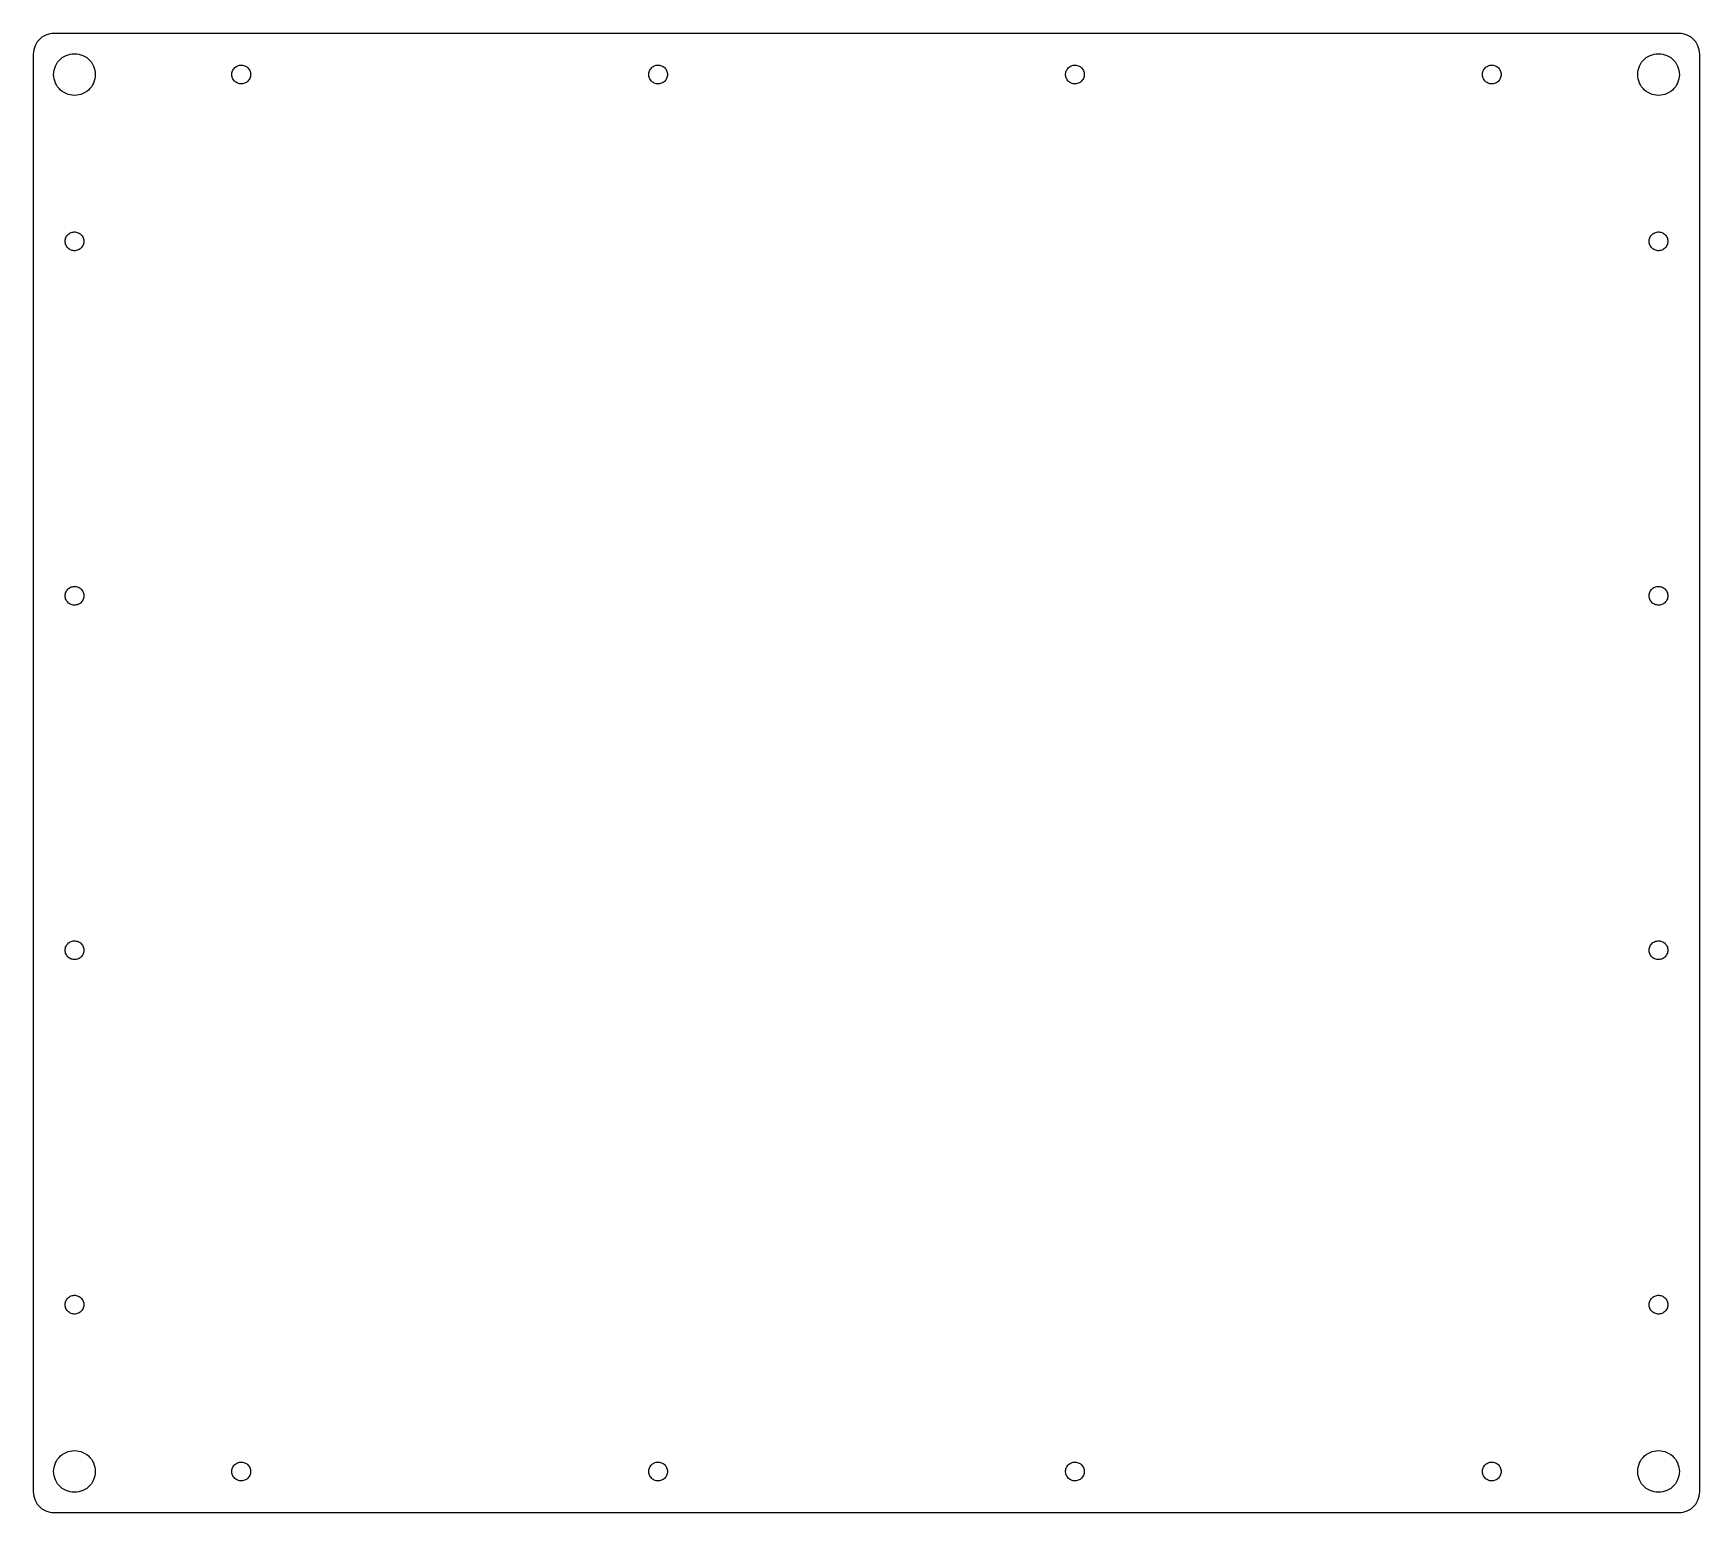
# Model space of a CAD drawing. Header units: metres. Extents: x -200 to 200, y -177 to 177.
import ezdxf

# ---------------------------------------------------------------- set-up
doc = ezdxf.new("R2010")
doc.units = ezdxf.units.M

msp = doc.modelspace()

# ---------------------------------------------------------------- linework, layer by layer
for p, q in [((-198.221, 176.091), (-198.591, 175.721)), ((-197.814, 176.42), (-198.221, 176.091)), ((-197.375, 176.705), (-197.814, 176.42)), ((-196.909, 176.943), (-197.375, 176.705)), ((-196.42, 177.13), (-196.909, 176.943)), ((-195.915, 177.266), (-196.42, 177.13)), ((-195.398, 177.348), (-195.915, 177.266)), ((-194.875, 177.375), (-195.398, 177.348)), ((194.875, 177.375), (-194.875, 177.375)), ((195.398, 177.348), (194.875, 177.375)), ((195.915, 177.266), (195.398, 177.348)), ((196.42, 177.13), (195.915, 177.266)), ((196.909, 176.943), (196.42, 177.13)), ((197.375, 176.705), (196.909, 176.943)), ((197.814, 176.42), (197.375, 176.705)), ((198.221, 176.091), (197.814, 176.42)), ((198.591, 175.721), (198.221, 176.091)), ((-199.848, 172.898), (-199.875, 172.375)), ((-199.875, 172.375), (-199.875, -172.375)), ((-199.766, 173.415), (-199.848, 172.898)), ((-199.63, 173.92), (-199.766, 173.415)), ((-199.443, 174.409), (-199.63, 173.92)), ((-199.205, 174.875), (-199.443, 174.409)), ((-198.92, 175.314), (-199.205, 174.875)), ((-198.591, 175.721), (-198.92, 175.314)), ((-192.5, 171.83), (-192.034, 172.068)), ((-192.034, 172.068), (-191.545, 172.255)), ((-191.545, 172.255), (-191.04, 172.391)), ((-191.04, 172.391), (-190.523, 172.473)), ((-190.523, 172.473), (-190, 172.5)), ((-190, 172.5), (-189.477, 172.473)), ((-189.477, 172.473), (-188.96, 172.391)), ((-188.96, 172.391), (-188.455, 172.255)), ((-188.455, 172.255), (-187.966, 172.068)), ((-187.966, 172.068), (-187.5, 171.83)), ((187.5, 171.83), (187.966, 172.068)), ((187.966, 172.068), (188.455, 172.255)), ((188.455, 172.255), (188.96, 172.391)), ((188.96, 172.391), (189.477, 172.473)), ((189.477, 172.473), (190, 172.5)), ((190, 172.5), (190.523, 172.473)), ((190.523, 172.473), (191.04, 172.391)), ((191.04, 172.391), (191.545, 172.255)), ((191.545, 172.255), (192.034, 172.068)), ((192.034, 172.068), (192.5, 171.83)), ((198.92, 175.314), (198.591, 175.721)), ((199.205, 174.875), (198.92, 175.314)), ((199.443, 174.409), (199.205, 174.875)), ((199.63, 173.92), (199.443, 174.409)), ((199.766, 173.415), (199.63, 173.92)), ((199.848, 172.898), (199.766, 173.415)), ((199.875, 172.375), (199.848, 172.898)), ((199.875, -172.375), (199.875, 172.375)), ((-195, 167.5), (-194.973, 168.023)), ((-194.973, 168.023), (-194.891, 168.54)), ((-194.891, 168.54), (-194.755, 169.045)), ((-194.755, 169.045), (-194.568, 169.534)), ((-194.568, 169.534), (-194.33, 170)), ((-194.33, 170), (-194.045, 170.439)), ((-194.045, 170.439), (-193.716, 170.846)), ((-193.716, 170.846), (-193.346, 171.216)), ((-193.346, 171.216), (-192.939, 171.545)), ((-192.939, 171.545), (-192.5, 171.83)), ((-187.5, 171.83), (-187.061, 171.545)), ((-187.061, 171.545), (-186.654, 171.216)), ((-186.654, 171.216), (-186.284, 170.846)), ((-186.284, 170.846), (-185.955, 170.439)), ((-185.955, 170.439), (-185.67, 170)), ((-185.67, 170), (-185.432, 169.534)), ((-185.432, 169.534), (-185.245, 169.045)), ((-185.245, 169.045), (-185.109, 168.54)), ((-185.109, 168.54), (-185.027, 168.023)), ((-185.027, 168.023), (-185, 167.5)), ((-152.219, 167.87), (-152.165, 168.112)), ((-152.165, 168.112), (-152.085, 168.347)), ((-152.085, 168.347), (-151.979, 168.571)), ((-151.979, 168.571), (-151.849, 168.782)), ((-151.849, 168.782), (-151.697, 168.978)), ((-151.697, 168.978), (-151.524, 169.155)), ((-151.524, 169.155), (-151.333, 169.313)), ((-151.333, 169.313), (-151.125, 169.449)), ((-151.125, 169.449), (-150.904, 169.56)), ((-150.904, 169.56), (-150.672, 169.647)), ((-150.672, 169.647), (-150.431, 169.708)), ((-150.431, 169.708), (-150.186, 169.742)), ((-150.186, 169.742), (-149.938, 169.749)), ((-149.938, 169.749), (-149.691, 169.729)), ((-149.691, 169.729), (-149.448, 169.681)), ((-149.448, 169.681), (-149.211, 169.607)), ((-149.211, 169.607), (-148.984, 169.508)), ((-148.984, 169.508), (-148.769, 169.384)), ((-148.769, 169.384), (-148.57, 169.237)), ((-148.57, 169.237), (-148.387, 169.069)), ((-148.387, 169.069), (-148.224, 168.882)), ((-148.224, 168.882), (-148.083, 168.678)), ((-148.083, 168.678), (-147.965, 168.46)), ((-147.965, 168.46), (-147.872, 168.231)), ((-147.872, 168.231), (-147.804, 167.992)), ((-147.804, 167.992), (-147.764, 167.748)), ((-52.2193, 167.87), (-52.1651, 168.112)), ((-52.1651, 168.112), (-52.0846, 168.347)), ((-52.0846, 168.347), (-51.9788, 168.571)), ((-51.9788, 168.571), (-51.849, 168.782)), ((-51.849, 168.782), (-51.6967, 168.978)), ((-51.6967, 168.978), (-51.5239, 169.155)), ((-51.5239, 169.155), (-51.3325, 169.313)), ((-51.3325, 169.313), (-51.125, 169.449)), ((-51.125, 169.449), (-50.9038, 169.56)), ((-50.9038, 169.56), (-50.6716, 169.647)), ((-50.6716, 169.647), (-50.4314, 169.708)), ((-50.4314, 169.708), (-50.1858, 169.742)), ((-50.1858, 169.742), (-49.938, 169.749)), ((-49.938, 169.749), (-49.6909, 169.729)), ((-49.6909, 169.729), (-49.4476, 169.681)), ((-49.4476, 169.681), (-49.2111, 169.607)), ((-49.2111, 169.607), (-48.984, 169.508)), ((-48.984, 169.508), (-48.7694, 169.384)), ((-48.7694, 169.384), (-48.5696, 169.237)), ((-48.5696, 169.237), (-48.3872, 169.069)), ((-48.3872, 169.069), (-48.2244, 168.882)), ((-48.2244, 168.882), (-48.0832, 168.678)), ((-48.0832, 168.678), (-47.9652, 168.46)), ((-47.9652, 168.46), (-47.8719, 168.231)), ((-47.8719, 168.231), (-47.8045, 167.992)), ((-47.8045, 167.992), (-47.7637, 167.748)), ((47.7807, 167.87), (47.8349, 168.112)), ((47.8349, 168.112), (47.9154, 168.347)), ((47.9154, 168.347), (48.0212, 168.571)), ((48.0212, 168.571), (48.151, 168.782)), ((48.151, 168.782), (48.3033, 168.978)), ((48.3033, 168.978), (48.4761, 169.155)), ((48.4761, 169.155), (48.6675, 169.313)), ((48.6675, 169.313), (48.875, 169.449)), ((48.875, 169.449), (49.0962, 169.56)), ((49.0962, 169.56), (49.3283, 169.647)), ((49.3283, 169.647), (49.5686, 169.708)), ((49.5686, 169.708), (49.8142, 169.742)), ((49.8142, 169.742), (50.062, 169.749)), ((50.062, 169.749), (50.309, 169.729)), ((50.309, 169.729), (50.5523, 169.681)), ((50.5523, 169.681), (50.7889, 169.607)), ((50.7889, 169.607), (51.0159, 169.508)), ((51.0159, 169.508), (51.2306, 169.384)), ((51.2306, 169.384), (51.4304, 169.237)), ((51.4304, 169.237), (51.6128, 169.069)), ((51.6128, 169.069), (51.7756, 168.882)), ((51.7756, 168.882), (51.9168, 168.678)), ((51.9168, 168.678), (52.0348, 168.46)), ((52.0348, 168.46), (52.1281, 168.231)), ((52.1281, 168.231), (52.1955, 167.992)), ((52.1955, 167.992), (52.2363, 167.748)), ((147.781, 167.87), (147.835, 168.112)), ((147.835, 168.112), (147.915, 168.347)), ((147.915, 168.347), (148.021, 168.571)), ((148.021, 168.571), (148.151, 168.782)), ((148.151, 168.782), (148.303, 168.978)), ((148.303, 168.978), (148.476, 169.155)), ((148.476, 169.155), (148.667, 169.313)), ((148.667, 169.313), (148.875, 169.449)), ((148.875, 169.449), (149.096, 169.56)), ((149.096, 169.56), (149.328, 169.647)), ((149.328, 169.647), (149.569, 169.708)), ((149.569, 169.708), (149.814, 169.742)), ((149.814, 169.742), (150.062, 169.749)), ((150.062, 169.749), (150.309, 169.729)), ((150.309, 169.729), (150.552, 169.681)), ((150.552, 169.681), (150.789, 169.607)), ((150.789, 169.607), (151.016, 169.508)), ((151.016, 169.508), (151.231, 169.384)), ((151.231, 169.384), (151.43, 169.237)), ((151.43, 169.237), (151.613, 169.069)), ((151.613, 169.069), (151.776, 168.882)), ((151.776, 168.882), (151.917, 168.678)), ((151.917, 168.678), (152.035, 168.46)), ((152.035, 168.46), (152.128, 168.231)), ((152.128, 168.231), (152.196, 167.992)), ((152.196, 167.992), (152.236, 167.748)), ((185, 167.5), (185.027, 168.023)), ((185.027, 168.023), (185.109, 168.54)), ((185.109, 168.54), (185.245, 169.045)), ((185.245, 169.045), (185.432, 169.534)), ((185.432, 169.534), (185.67, 170)), ((185.67, 170), (185.955, 170.439)), ((185.955, 170.439), (186.284, 170.846)), ((186.284, 170.846), (186.654, 171.216)), ((186.654, 171.216), (187.061, 171.545)), ((187.061, 171.545), (187.5, 171.83)), ((192.5, 171.83), (192.939, 171.545)), ((192.939, 171.545), (193.346, 171.216)), ((193.346, 171.216), (193.716, 170.846)), ((193.716, 170.846), (194.045, 170.439)), ((194.045, 170.439), (194.33, 170)), ((194.33, 170), (194.568, 169.534)), ((194.568, 169.534), (194.755, 169.045)), ((194.755, 169.045), (194.891, 168.54)), ((194.891, 168.54), (194.973, 168.023)), ((194.973, 168.023), (195, 167.5)), ((-194.973, 166.977), (-195, 167.5)), ((-194.891, 166.46), (-194.973, 166.977)), ((-194.755, 165.955), (-194.891, 166.46)), ((-194.568, 165.466), (-194.755, 165.955)), ((-194.33, 165), (-194.568, 165.466)), ((-194.045, 164.561), (-194.33, 165)), ((-193.716, 164.154), (-194.045, 164.561)), ((-193.346, 163.784), (-193.716, 164.154)), ((-186.284, 164.154), (-186.654, 163.784)), ((-185.955, 164.561), (-186.284, 164.154)), ((-185.67, 165), (-185.955, 164.561)), ((-185.432, 165.466), (-185.67, 165)), ((-185.245, 165.955), (-185.432, 165.466)), ((-185.109, 166.46), (-185.245, 165.955)), ((-185.027, 166.977), (-185.109, 166.46)), ((-185, 167.5), (-185.027, 166.977)), ((-152.247, 167.624), (-152.219, 167.87)), ((-152.247, 167.376), (-152.247, 167.624)), ((-152.219, 167.13), (-152.247, 167.376)), ((-152.165, 166.888), (-152.219, 167.13)), ((-152.085, 166.653), (-152.165, 166.888)), ((-151.979, 166.429), (-152.085, 166.653)), ((-151.849, 166.218), (-151.979, 166.429)), ((-151.697, 166.022), (-151.849, 166.218)), ((-151.524, 165.845), (-151.697, 166.022)), ((-151.333, 165.687), (-151.524, 165.845)), ((-151.125, 165.551), (-151.333, 165.687)), ((-150.904, 165.44), (-151.125, 165.551)), ((-150.672, 165.353), (-150.904, 165.44)), ((-150.431, 165.292), (-150.672, 165.353)), ((-150.186, 165.258), (-150.431, 165.292)), ((-149.938, 165.251), (-150.186, 165.258)), ((-149.691, 165.271), (-149.938, 165.251)), ((-149.448, 165.319), (-149.691, 165.271)), ((-149.211, 165.393), (-149.448, 165.319)), ((-148.984, 165.492), (-149.211, 165.393)), ((-148.769, 165.616), (-148.984, 165.492)), ((-148.57, 165.763), (-148.769, 165.616)), ((-148.387, 165.931), (-148.57, 165.763)), ((-148.224, 166.118), (-148.387, 165.931)), ((-148.083, 166.322), (-148.224, 166.118)), ((-147.965, 166.54), (-148.083, 166.322)), ((-147.872, 166.769), (-147.965, 166.54)), ((-147.804, 167.008), (-147.872, 166.769)), ((-147.764, 167.252), (-147.804, 167.008)), ((-147.764, 167.748), (-147.75, 167.5)), ((-147.75, 167.5), (-147.764, 167.252)), ((-52.2466, 167.624), (-52.2193, 167.87)), ((-52.2466, 167.376), (-52.2466, 167.624)), ((-52.2193, 167.13), (-52.2466, 167.376)), ((-52.1651, 166.888), (-52.2193, 167.13)), ((-52.0846, 166.653), (-52.1651, 166.888)), ((-51.9788, 166.429), (-52.0846, 166.653)), ((-51.849, 166.218), (-51.9788, 166.429)), ((-51.6967, 166.022), (-51.849, 166.218)), ((-51.5239, 165.845), (-51.6967, 166.022)), ((-51.3325, 165.687), (-51.5239, 165.845)), ((-51.125, 165.551), (-51.3325, 165.687)), ((-50.9038, 165.44), (-51.125, 165.551)), ((-50.6716, 165.353), (-50.9038, 165.44)), ((-50.4314, 165.292), (-50.6716, 165.353)), ((-50.1858, 165.258), (-50.4314, 165.292)), ((-49.938, 165.251), (-50.1858, 165.258)), ((-49.6909, 165.271), (-49.938, 165.251)), ((-49.4476, 165.319), (-49.6909, 165.271)), ((-49.2111, 165.393), (-49.4476, 165.319)), ((-48.984, 165.492), (-49.2111, 165.393)), ((-48.7694, 165.616), (-48.984, 165.492)), ((-48.5696, 165.763), (-48.7694, 165.616)), ((-48.3872, 165.931), (-48.5696, 165.763)), ((-48.2244, 166.118), (-48.3872, 165.931)), ((-48.0832, 166.322), (-48.2244, 166.118)), ((-47.9652, 166.54), (-48.0832, 166.322)), ((-47.8719, 166.769), (-47.9652, 166.54)), ((-47.8045, 167.008), (-47.8719, 166.769)), ((-47.7637, 167.252), (-47.8045, 167.008)), ((-47.7637, 167.748), (-47.75, 167.5)), ((-47.75, 167.5), (-47.7637, 167.252)), ((47.7534, 167.624), (47.7807, 167.87)), ((47.7534, 167.376), (47.7534, 167.624)), ((47.7807, 167.13), (47.7534, 167.376)), ((47.8349, 166.888), (47.7807, 167.13)), ((47.9154, 166.653), (47.8349, 166.888)), ((48.0212, 166.429), (47.9154, 166.653)), ((48.151, 166.218), (48.0212, 166.429)), ((48.3033, 166.022), (48.151, 166.218)), ((48.4761, 165.845), (48.3033, 166.022)), ((48.6675, 165.687), (48.4761, 165.845)), ((48.875, 165.551), (48.6675, 165.687)), ((49.0962, 165.44), (48.875, 165.551)), ((49.3283, 165.353), (49.0962, 165.44)), ((49.5686, 165.292), (49.3283, 165.353)), ((49.8142, 165.258), (49.5686, 165.292)), ((50.062, 165.251), (49.8142, 165.258)), ((50.309, 165.271), (50.062, 165.251)), ((50.5523, 165.319), (50.309, 165.271)), ((50.7889, 165.393), (50.5523, 165.319)), ((51.0159, 165.492), (50.7889, 165.393)), ((51.2306, 165.616), (51.0159, 165.492)), ((51.4304, 165.763), (51.2306, 165.616)), ((51.6128, 165.931), (51.4304, 165.763)), ((51.7756, 166.118), (51.6128, 165.931)), ((51.9168, 166.322), (51.7756, 166.118)), ((52.0348, 166.54), (51.9168, 166.322)), ((52.1281, 166.769), (52.0348, 166.54)), ((52.1955, 167.008), (52.1281, 166.769)), ((52.2363, 167.252), (52.1955, 167.008)), ((52.2363, 167.748), (52.25, 167.5)), ((52.25, 167.5), (52.2363, 167.252)), ((147.753, 167.624), (147.781, 167.87)), ((147.753, 167.376), (147.753, 167.624)), ((147.781, 167.13), (147.753, 167.376)), ((147.835, 166.888), (147.781, 167.13)), ((147.915, 166.653), (147.835, 166.888)), ((148.021, 166.429), (147.915, 166.653)), ((148.151, 166.218), (148.021, 166.429)), ((148.303, 166.022), (148.151, 166.218)), ((148.476, 165.845), (148.303, 166.022)), ((148.667, 165.687), (148.476, 165.845)), ((148.875, 165.551), (148.667, 165.687)), ((149.096, 165.44), (148.875, 165.551)), ((149.328, 165.353), (149.096, 165.44)), ((149.569, 165.292), (149.328, 165.353)), ((149.814, 165.258), (149.569, 165.292)), ((150.062, 165.251), (149.814, 165.258)), ((150.309, 165.271), (150.062, 165.251)), ((150.552, 165.319), (150.309, 165.271)), ((150.789, 165.393), (150.552, 165.319)), ((151.016, 165.492), (150.789, 165.393)), ((151.231, 165.616), (151.016, 165.492)), ((151.43, 165.763), (151.231, 165.616)), ((151.613, 165.931), (151.43, 165.763)), ((151.776, 166.118), (151.613, 165.931)), ((151.917, 166.322), (151.776, 166.118)), ((152.035, 166.54), (151.917, 166.322)), ((152.128, 166.769), (152.035, 166.54)), ((152.196, 167.008), (152.128, 166.769)), ((152.236, 167.252), (152.196, 167.008)), ((152.236, 167.748), (152.25, 167.5)), ((152.25, 167.5), (152.236, 167.252)), ((185.027, 166.977), (185, 167.5)), ((185.109, 166.46), (185.027, 166.977)), ((185.245, 165.955), (185.109, 166.46)), ((185.432, 165.466), (185.245, 165.955)), ((185.67, 165), (185.432, 165.466)), ((185.955, 164.561), (185.67, 165)), ((186.284, 164.154), (185.955, 164.561)), ((186.654, 163.784), (186.284, 164.154)), ((193.716, 164.154), (193.346, 163.784)), ((194.045, 164.561), (193.716, 164.154)), ((194.33, 165), (194.045, 164.561)), ((194.568, 165.466), (194.33, 165)), ((194.755, 165.955), (194.568, 165.466)), ((194.891, 166.46), (194.755, 165.955)), ((194.973, 166.977), (194.891, 166.46)), ((195, 167.5), (194.973, 166.977)), ((-192.939, 163.455), (-193.346, 163.784)), ((-192.5, 163.17), (-192.939, 163.455)), ((-192.034, 162.932), (-192.5, 163.17)), ((-191.545, 162.745), (-192.034, 162.932)), ((-191.04, 162.609), (-191.545, 162.745)), ((-190.523, 162.527), (-191.04, 162.609)), ((-190, 162.5), (-190.523, 162.527)), ((-189.477, 162.527), (-190, 162.5)), ((-188.96, 162.609), (-189.477, 162.527)), ((-188.455, 162.745), (-188.96, 162.609)), ((-187.966, 162.932), (-188.455, 162.745)), ((-187.5, 163.17), (-187.966, 162.932)), ((-187.061, 163.455), (-187.5, 163.17)), ((-186.654, 163.784), (-187.061, 163.455)), ((187.061, 163.455), (186.654, 163.784)), ((187.5, 163.17), (187.061, 163.455)), ((187.966, 162.932), (187.5, 163.17)), ((188.455, 162.745), (187.966, 162.932)), ((188.96, 162.609), (188.455, 162.745)), ((189.477, 162.527), (188.96, 162.609)), ((190, 162.5), (189.477, 162.527)), ((190.523, 162.527), (190, 162.5)), ((191.04, 162.609), (190.523, 162.527)), ((191.545, 162.745), (191.04, 162.609)), ((192.034, 162.932), (191.545, 162.745)), ((192.5, 163.17), (192.034, 162.932)), ((192.939, 163.455), (192.5, 163.17)), ((193.346, 163.784), (192.939, 163.455)), ((-192.236, 127.748), (-192.196, 127.992)), ((-192.196, 127.992), (-192.128, 128.231)), ((-192.128, 128.231), (-192.035, 128.46)), ((-192.035, 128.46), (-191.917, 128.678)), ((-191.917, 128.678), (-191.776, 128.882)), ((-191.776, 128.882), (-191.613, 129.069)), ((-191.613, 129.069), (-191.43, 129.237)), ((-191.43, 129.237), (-191.231, 129.384)), ((-191.231, 129.384), (-191.016, 129.508)), ((-191.016, 129.508), (-190.789, 129.607)), ((-190.789, 129.607), (-190.552, 129.681)), ((-190.552, 129.681), (-190.309, 129.729)), ((-190.309, 129.729), (-190.062, 129.749)), ((-190.062, 129.749), (-189.814, 129.742)), ((-189.814, 129.742), (-189.569, 129.708)), ((-189.569, 129.708), (-189.328, 129.647)), ((-189.328, 129.647), (-189.096, 129.56)), ((-189.096, 129.56), (-188.875, 129.449)), ((-188.875, 129.449), (-188.667, 129.313)), ((-188.667, 129.313), (-188.476, 129.155)), ((-188.476, 129.155), (-188.303, 128.978)), ((-188.303, 128.978), (-188.151, 128.782)), ((-188.151, 128.782), (-188.021, 128.571)), ((-188.021, 128.571), (-187.915, 128.347)), ((-187.915, 128.347), (-187.835, 128.112)), ((-187.835, 128.112), (-187.781, 127.87)), ((187.781, 127.87), (187.835, 128.112)), ((187.835, 128.112), (187.915, 128.347)), ((187.915, 128.347), (188.021, 128.571)), ((188.021, 128.571), (188.151, 128.782)), ((188.151, 128.782), (188.303, 128.978)), ((188.303, 128.978), (188.476, 129.155)), ((188.476, 129.155), (188.667, 129.313)), ((188.667, 129.313), (188.875, 129.449)), ((188.875, 129.449), (189.096, 129.56)), ((189.096, 129.56), (189.328, 129.647)), ((189.328, 129.647), (189.569, 129.708)), ((189.569, 129.708), (189.814, 129.742)), ((189.814, 129.742), (190.062, 129.749)), ((190.062, 129.749), (190.309, 129.729)), ((190.309, 129.729), (190.552, 129.681)), ((190.552, 129.681), (190.789, 129.607)), ((190.789, 129.607), (191.016, 129.508)), ((191.016, 129.508), (191.231, 129.384)), ((191.231, 129.384), (191.43, 129.237)), ((191.43, 129.237), (191.613, 129.069)), ((191.613, 129.069), (191.776, 128.882)), ((191.776, 128.882), (191.917, 128.678)), ((191.917, 128.678), (192.035, 128.46)), ((192.035, 128.46), (192.128, 128.231)), ((192.128, 128.231), (192.196, 127.992)), ((192.196, 127.992), (192.236, 127.748)), ((-192.25, 127.5), (-192.236, 127.748)), ((-192.236, 127.252), (-192.25, 127.5)), ((-192.196, 127.008), (-192.236, 127.252)), ((-192.128, 126.769), (-192.196, 127.008)), ((-192.035, 126.54), (-192.128, 126.769)), ((-191.917, 126.322), (-192.035, 126.54)), ((-191.776, 126.118), (-191.917, 126.322)), ((-191.613, 125.931), (-191.776, 126.118)), ((-191.43, 125.763), (-191.613, 125.931)), ((-191.231, 125.616), (-191.43, 125.763)), ((-191.016, 125.492), (-191.231, 125.616)), ((-190.789, 125.393), (-191.016, 125.492)), ((-190.552, 125.319), (-190.789, 125.393)), ((-190.309, 125.271), (-190.552, 125.319)), ((-190.062, 125.251), (-190.309, 125.271)), ((-189.814, 125.258), (-190.062, 125.251)), ((-189.569, 125.292), (-189.814, 125.258)), ((-189.328, 125.353), (-189.569, 125.292)), ((-189.096, 125.439), (-189.328, 125.353)), ((-188.875, 125.551), (-189.096, 125.439)), ((-188.667, 125.687), (-188.875, 125.551)), ((-188.476, 125.845), (-188.667, 125.687)), ((-188.303, 126.022), (-188.476, 125.845)), ((-188.151, 126.218), (-188.303, 126.022)), ((-188.021, 126.429), (-188.151, 126.218)), ((-187.915, 126.653), (-188.021, 126.429)), ((-187.835, 126.888), (-187.915, 126.653)), ((-187.781, 127.13), (-187.835, 126.888)), ((-187.781, 127.87), (-187.753, 127.624)), ((-187.753, 127.376), (-187.781, 127.13)), ((-187.753, 127.624), (-187.753, 127.376)), ((187.753, 127.624), (187.781, 127.87)), ((187.753, 127.376), (187.753, 127.624)), ((187.781, 127.13), (187.753, 127.376)), ((187.835, 126.888), (187.781, 127.13)), ((187.915, 126.653), (187.835, 126.888)), ((188.021, 126.429), (187.915, 126.653)), ((188.151, 126.218), (188.021, 126.429)), ((188.303, 126.022), (188.151, 126.218)), ((188.476, 125.845), (188.303, 126.022)), ((188.667, 125.687), (188.476, 125.845)), ((188.875, 125.551), (188.667, 125.687)), ((189.096, 125.439), (188.875, 125.551)), ((189.328, 125.353), (189.096, 125.439)), ((189.569, 125.292), (189.328, 125.353)), ((189.814, 125.258), (189.569, 125.292)), ((190.062, 125.251), (189.814, 125.258)), ((190.309, 125.271), (190.062, 125.251)), ((190.552, 125.319), (190.309, 125.271)), ((190.789, 125.393), (190.552, 125.319)), ((191.016, 125.492), (190.789, 125.393)), ((191.231, 125.616), (191.016, 125.492)), ((191.43, 125.763), (191.231, 125.616)), ((191.613, 125.931), (191.43, 125.763)), ((191.776, 126.118), (191.613, 125.931)), ((191.917, 126.322), (191.776, 126.118)), ((192.035, 126.54), (191.917, 126.322)), ((192.128, 126.769), (192.035, 126.54)), ((192.196, 127.008), (192.128, 126.769)), ((192.236, 127.252), (192.196, 127.008)), ((192.236, 127.748), (192.25, 127.5)), ((192.25, 127.5), (192.236, 127.252)), ((-191.776, 43.882), (-191.613, 44.0689)), ((-191.613, 44.0689), (-191.43, 44.2368)), ((-191.43, 44.2368), (-191.231, 44.3836)), ((-191.231, 44.3836), (-191.016, 44.5076)), ((-191.016, 44.5076), (-190.789, 44.6071)), ((-190.789, 44.6071), (-190.552, 44.6812)), ((-190.552, 44.6812), (-190.309, 44.7287)), ((-190.309, 44.7287), (-190.062, 44.7491)), ((-190.062, 44.7491), (-189.814, 44.7423)), ((-189.814, 44.7423), (-189.569, 44.7083)), ((-189.569, 44.7083), (-189.328, 44.6474)), ((-189.328, 44.6474), (-189.096, 44.5605)), ((-189.096, 44.5605), (-188.875, 44.4485)), ((-188.875, 44.4485), (-188.667, 44.313)), ((-188.667, 44.313), (-188.476, 44.1554)), ((-188.476, 44.1554), (-188.303, 43.9777)), ((-188.303, 43.9777), (-188.151, 43.7821)), ((188.151, 43.7821), (188.303, 43.9777)), ((188.303, 43.9777), (188.476, 44.1554)), ((188.476, 44.1554), (188.667, 44.313)), ((188.667, 44.313), (188.875, 44.4485)), ((188.875, 44.4485), (189.096, 44.5605)), ((189.096, 44.5605), (189.328, 44.6474)), ((189.328, 44.6474), (189.569, 44.7083)), ((189.569, 44.7083), (189.814, 44.7423)), ((189.814, 44.7423), (190.062, 44.7491)), ((190.062, 44.7491), (190.309, 44.7287)), ((190.309, 44.7287), (190.552, 44.6812)), ((190.552, 44.6812), (190.789, 44.6071)), ((190.789, 44.6071), (191.016, 44.5076)), ((191.016, 44.5076), (191.231, 44.3836)), ((191.231, 44.3836), (191.43, 44.2368)), ((191.43, 44.2368), (191.613, 44.0689)), ((191.613, 44.0689), (191.776, 43.882)), ((-192.25, 42.5), (-192.236, 42.7475)), ((-192.236, 42.2525), (-192.25, 42.5)), ((-192.236, 42.7475), (-192.196, 42.992)), ((-192.196, 42.008), (-192.236, 42.2525)), ((-192.196, 42.992), (-192.128, 43.2306)), ((-192.128, 41.7694), (-192.196, 42.008)), ((-192.128, 43.2306), (-192.035, 43.4602)), ((-192.035, 41.5397), (-192.128, 41.7694)), ((-192.035, 43.4602), (-191.917, 43.6783)), ((-191.917, 41.3217), (-192.035, 41.5397)), ((-191.917, 43.6783), (-191.776, 43.882)), ((-191.776, 41.118), (-191.917, 41.3217)), ((-191.613, 40.9311), (-191.776, 41.118)), ((-191.43, 40.7632), (-191.613, 40.9311)), ((-191.231, 40.6164), (-191.43, 40.7632)), ((-191.016, 40.4924), (-191.231, 40.6164)), ((-190.789, 40.3928), (-191.016, 40.4924)), ((-190.552, 40.3188), (-190.789, 40.3928)), ((-190.309, 40.2713), (-190.552, 40.3188)), ((-190.062, 40.2509), (-190.309, 40.2713)), ((-189.814, 40.2577), (-190.062, 40.2509)), ((-189.569, 40.2917), (-189.814, 40.2577)), ((-189.328, 40.3526), (-189.569, 40.2917)), ((-189.096, 40.4395), (-189.328, 40.3526)), ((-188.875, 40.5514), (-189.096, 40.4395)), ((-188.667, 40.687), (-188.875, 40.5514)), ((-188.476, 40.8446), (-188.667, 40.687)), ((-188.303, 41.0223), (-188.476, 40.8446)), ((-188.151, 41.2179), (-188.303, 41.0223)), ((-188.151, 43.7821), (-188.021, 43.5709)), ((-188.021, 41.4291), (-188.151, 41.2179)), ((-188.021, 43.5709), (-187.915, 43.3467)), ((-187.915, 41.6533), (-188.021, 41.4291)), ((-187.915, 43.3467), (-187.835, 43.1122)), ((-187.835, 41.8878), (-187.915, 41.6533)), ((-187.835, 43.1122), (-187.781, 42.8703)), ((-187.781, 42.1297), (-187.835, 41.8878)), ((-187.781, 42.8703), (-187.753, 42.6239)), ((-187.753, 42.3761), (-187.781, 42.1297)), ((-187.753, 42.6239), (-187.753, 42.3761)), ((187.753, 42.6239), (187.781, 42.8703)), ((187.753, 42.3761), (187.753, 42.6239)), ((187.781, 42.1297), (187.753, 42.3761)), ((187.781, 42.8703), (187.835, 43.1122)), ((187.835, 41.8878), (187.781, 42.1297)), ((187.835, 43.1122), (187.915, 43.3467)), ((187.915, 41.6533), (187.835, 41.8878)), ((187.915, 43.3467), (188.021, 43.5709)), ((188.021, 41.4291), (187.915, 41.6533)), ((188.021, 43.5709), (188.151, 43.7821)), ((188.151, 41.2179), (188.021, 41.4291)), ((188.303, 41.0223), (188.151, 41.2179)), ((188.476, 40.8446), (188.303, 41.0223)), ((188.667, 40.687), (188.476, 40.8446)), ((188.875, 40.5514), (188.667, 40.687)), ((189.096, 40.4395), (188.875, 40.5514)), ((189.328, 40.3526), (189.096, 40.4395)), ((189.569, 40.2917), (189.328, 40.3526)), ((189.814, 40.2577), (189.569, 40.2917)), ((190.062, 40.2509), (189.814, 40.2577)), ((190.309, 40.2713), (190.062, 40.2509)), ((190.552, 40.3188), (190.309, 40.2713)), ((190.789, 40.3928), (190.552, 40.3188)), ((191.016, 40.4924), (190.789, 40.3928)), ((191.231, 40.6164), (191.016, 40.4924)), ((191.43, 40.7632), (191.231, 40.6164)), ((191.613, 40.9311), (191.43, 40.7632)), ((191.776, 41.118), (191.613, 40.9311)), ((191.776, 43.882), (191.917, 43.6783)), ((191.917, 41.3217), (191.776, 41.118)), ((191.917, 43.6783), (192.035, 43.4602)), ((192.035, 41.5397), (191.917, 41.3217)), ((192.035, 43.4602), (192.128, 43.2306)), ((192.128, 41.7694), (192.035, 41.5397)), ((192.128, 43.2306), (192.196, 42.992)), ((192.196, 42.008), (192.128, 41.7694)), ((192.196, 42.992), (192.236, 42.7475)), ((192.236, 42.2525), (192.196, 42.008)), ((192.236, 42.7475), (192.25, 42.5)), ((192.25, 42.5), (192.236, 42.2525)), ((-192.25, -42.5), (-192.236, -42.2525)), ((-192.236, -42.7475), (-192.25, -42.5)), ((-192.236, -42.2525), (-192.196, -42.008)), ((-192.196, -42.992), (-192.236, -42.7475)), ((-192.196, -42.008), (-192.128, -41.7694)), ((-192.128, -43.2306), (-192.196, -42.992)), ((-192.128, -41.7694), (-192.035, -41.5397)), ((-192.035, -43.4602), (-192.128, -43.2306)), ((-192.035, -41.5397), (-191.917, -41.3217)), ((-191.917, -43.6783), (-192.035, -43.4602)), ((-191.917, -41.3217), (-191.776, -41.118)), ((-191.776, -43.882), (-191.917, -43.6783)), ((-191.776, -41.118), (-191.613, -40.9311)), ((-191.613, -44.0689), (-191.776, -43.882)), ((-191.613, -40.9311), (-191.43, -40.7632)), ((-191.43, -40.7632), (-191.231, -40.6164)), ((-191.231, -40.6164), (-191.016, -40.4924)), ((-191.016, -40.4924), (-190.789, -40.3928)), ((-190.789, -40.3928), (-190.552, -40.3188)), ((-190.552, -40.3188), (-190.309, -40.2713)), ((-190.309, -40.2713), (-190.062, -40.2509)), ((-190.062, -40.2509), (-189.814, -40.2577)), ((-189.814, -40.2577), (-189.569, -40.2917)), ((-189.569, -40.2917), (-189.328, -40.3526)), ((-189.328, -40.3526), (-189.096, -40.4395)), ((-189.096, -40.4395), (-188.875, -40.5514)), ((-188.875, -40.5514), (-188.667, -40.687)), ((-188.667, -40.687), (-188.476, -40.8446)), ((-188.476, -40.8446), (-188.303, -41.0223)), ((-188.303, -41.0223), (-188.151, -41.2179)), ((-188.151, -43.7821), (-188.303, -43.9777)), ((-188.151, -41.2179), (-188.021, -41.4291)), ((-188.021, -43.5709), (-188.151, -43.7821)), ((-188.021, -41.4291), (-187.915, -41.6533)), ((-187.915, -43.3467), (-188.021, -43.5709)), ((-187.915, -41.6533), (-187.835, -41.8878)), ((-187.835, -43.1122), (-187.915, -43.3467)), ((-187.835, -41.8878), (-187.781, -42.1297)), ((-187.781, -42.8703), (-187.835, -43.1122)), ((-187.781, -42.1297), (-187.753, -42.3761)), ((-187.753, -42.6239), (-187.781, -42.8703)), ((-187.753, -42.3761), (-187.753, -42.6239)), ((187.753, -42.3761), (187.781, -42.1297)), ((187.753, -42.6239), (187.753, -42.3761)), ((187.781, -42.8703), (187.753, -42.6239)), ((187.781, -42.1297), (187.835, -41.8878)), ((187.835, -43.1122), (187.781, -42.8703)), ((187.835, -41.8878), (187.915, -41.6533)), ((187.915, -43.3467), (187.835, -43.1122)), ((187.915, -41.6533), (188.021, -41.4291)), ((188.021, -43.5709), (187.915, -43.3467)), ((188.021, -41.4291), (188.151, -41.2179)), ((188.151, -43.7821), (188.021, -43.5709)), ((188.151, -41.2179), (188.303, -41.0223)), ((188.303, -43.9777), (188.151, -43.7821)), ((188.303, -41.0223), (188.476, -40.8446)), ((188.476, -40.8446), (188.667, -40.687)), ((188.667, -40.687), (188.875, -40.5514)), ((188.875, -40.5514), (189.096, -40.4395)), ((189.096, -40.4395), (189.328, -40.3526)), ((189.328, -40.3526), (189.569, -40.2917)), ((189.569, -40.2917), (189.814, -40.2577)), ((189.814, -40.2577), (190.062, -40.2509)), ((190.062, -40.2509), (190.309, -40.2713)), ((190.309, -40.2713), (190.552, -40.3188)), ((190.552, -40.3188), (190.789, -40.3928)), ((190.789, -40.3928), (191.016, -40.4924)), ((191.016, -40.4924), (191.231, -40.6164)), ((191.231, -40.6164), (191.43, -40.7632)), ((191.43, -40.7632), (191.613, -40.9311)), ((191.613, -40.9311), (191.776, -41.118)), ((191.776, -43.882), (191.613, -44.0689)), ((191.776, -41.118), (191.917, -41.3217)), ((191.917, -43.6783), (191.776, -43.882)), ((191.917, -41.3217), (192.035, -41.5397)), ((192.035, -43.4602), (191.917, -43.6783)), ((192.035, -41.5397), (192.128, -41.7694)), ((192.128, -43.2306), (192.035, -43.4602)), ((192.128, -41.7694), (192.196, -42.008)), ((192.196, -42.992), (192.128, -43.2306)), ((192.196, -42.008), (192.236, -42.2525)), ((192.236, -42.7475), (192.196, -42.992)), ((192.236, -42.2525), (192.25, -42.5)), ((192.25, -42.5), (192.236, -42.7475)), ((-191.43, -44.2368), (-191.613, -44.0689)), ((-191.231, -44.3836), (-191.43, -44.2368)), ((-191.016, -44.5076), (-191.231, -44.3836)), ((-190.789, -44.6071), (-191.016, -44.5076)), ((-190.552, -44.6812), (-190.789, -44.6071)), ((-190.309, -44.7287), (-190.552, -44.6812)), ((-190.062, -44.7491), (-190.309, -44.7287)), ((-189.814, -44.7423), (-190.062, -44.7491)), ((-189.569, -44.7083), (-189.814, -44.7423)), ((-189.328, -44.6474), (-189.569, -44.7083)), ((-189.096, -44.5605), (-189.328, -44.6474)), ((-188.875, -44.4485), (-189.096, -44.5605)), ((-188.667, -44.313), (-188.875, -44.4485)), ((-188.476, -44.1554), (-188.667, -44.313)), ((-188.303, -43.9777), (-188.476, -44.1554)), ((188.476, -44.1554), (188.303, -43.9777)), ((188.667, -44.313), (188.476, -44.1554)), ((188.875, -44.4485), (188.667, -44.313)), ((189.096, -44.5605), (188.875, -44.4485)), ((189.328, -44.6474), (189.096, -44.5605)), ((189.569, -44.7083), (189.328, -44.6474)), ((189.814, -44.7423), (189.569, -44.7083)), ((190.062, -44.7491), (189.814, -44.7423)), ((190.309, -44.7287), (190.062, -44.7491)), ((190.552, -44.6812), (190.309, -44.7287)), ((190.789, -44.6071), (190.552, -44.6812)), ((191.016, -44.5076), (190.789, -44.6071)), ((191.231, -44.3836), (191.016, -44.5076)), ((191.43, -44.2368), (191.231, -44.3836)), ((191.613, -44.0689), (191.43, -44.2368)), ((-192.25, -127.5), (-192.236, -127.252)), ((-192.236, -127.748), (-192.25, -127.5)), ((-192.236, -127.252), (-192.196, -127.008)), ((-192.196, -127.992), (-192.236, -127.748)), ((-192.196, -127.008), (-192.128, -126.769)), ((-192.128, -126.769), (-192.035, -126.54)), ((-192.035, -126.54), (-191.917, -126.322)), ((-191.917, -126.322), (-191.776, -126.118)), ((-191.776, -126.118), (-191.613, -125.931)), ((-191.613, -125.931), (-191.43, -125.763)), ((-191.43, -125.763), (-191.231, -125.616)), ((-191.231, -125.616), (-191.016, -125.492)), ((-191.016, -125.492), (-190.789, -125.393)), ((-190.789, -125.393), (-190.552, -125.319)), ((-190.552, -125.319), (-190.309, -125.271)), ((-190.309, -125.271), (-190.062, -125.251)), ((-190.062, -125.251), (-189.814, -125.258)), ((-189.814, -125.258), (-189.569, -125.292)), ((-189.569, -125.292), (-189.328, -125.353)), ((-189.328, -125.353), (-189.096, -125.439)), ((-189.096, -125.439), (-188.875, -125.551)), ((-188.875, -125.551), (-188.667, -125.687)), ((-188.667, -125.687), (-188.476, -125.845)), ((-188.476, -125.845), (-188.303, -126.022)), ((-188.303, -126.022), (-188.151, -126.218)), ((-188.151, -126.218), (-188.021, -126.429)), ((-188.021, -126.429), (-187.915, -126.653)), ((-187.915, -126.653), (-187.835, -126.888)), ((-187.835, -126.888), (-187.781, -127.13)), ((-187.781, -127.87), (-187.835, -128.112)), ((-187.781, -127.13), (-187.753, -127.376)), ((-187.753, -127.624), (-187.781, -127.87)), ((-187.753, -127.376), (-187.753, -127.624)), ((187.753, -127.376), (187.781, -127.13)), ((187.753, -127.624), (187.753, -127.376)), ((187.781, -127.87), (187.753, -127.624)), ((187.781, -127.13), (187.835, -126.888)), ((187.835, -128.112), (187.781, -127.87)), ((187.835, -126.888), (187.915, -126.653)), ((187.915, -126.653), (188.021, -126.429)), ((188.021, -126.429), (188.151, -126.218)), ((188.151, -126.218), (188.303, -126.022)), ((188.303, -126.022), (188.476, -125.845)), ((188.476, -125.845), (188.667, -125.687)), ((188.667, -125.687), (188.875, -125.551)), ((188.875, -125.551), (189.096, -125.439)), ((189.096, -125.439), (189.328, -125.353)), ((189.328, -125.353), (189.569, -125.292)), ((189.569, -125.292), (189.814, -125.258)), ((189.814, -125.258), (190.062, -125.251)), ((190.062, -125.251), (190.309, -125.271)), ((190.309, -125.271), (190.552, -125.319)), ((190.552, -125.319), (190.789, -125.393)), ((190.789, -125.393), (191.016, -125.492)), ((191.016, -125.492), (191.231, -125.616)), ((191.231, -125.616), (191.43, -125.763)), ((191.43, -125.763), (191.613, -125.931)), ((191.613, -125.931), (191.776, -126.118)), ((191.776, -126.118), (191.917, -126.322)), ((191.917, -126.322), (192.035, -126.54)), ((192.035, -126.54), (192.128, -126.769)), ((192.128, -126.769), (192.196, -127.008)), ((192.196, -127.008), (192.236, -127.252)), ((192.236, -127.748), (192.196, -127.992)), ((192.236, -127.252), (192.25, -127.5)), ((192.25, -127.5), (192.236, -127.748)), ((-192.128, -128.231), (-192.196, -127.992)), ((-192.035, -128.46), (-192.128, -128.231)), ((-191.917, -128.678), (-192.035, -128.46)), ((-191.776, -128.882), (-191.917, -128.678)), ((-191.613, -129.069), (-191.776, -128.882)), ((-191.43, -129.237), (-191.613, -129.069)), ((-191.231, -129.384), (-191.43, -129.237)), ((-191.016, -129.508), (-191.231, -129.384)), ((-190.789, -129.607), (-191.016, -129.508)), ((-190.552, -129.681), (-190.789, -129.607)), ((-190.309, -129.729), (-190.552, -129.681)), ((-190.062, -129.749), (-190.309, -129.729)), ((-189.814, -129.742), (-190.062, -129.749)), ((-189.569, -129.708), (-189.814, -129.742)), ((-189.328, -129.647), (-189.569, -129.708)), ((-189.096, -129.56), (-189.328, -129.647)), ((-188.875, -129.449), (-189.096, -129.56)), ((-188.667, -129.313), (-188.875, -129.449)), ((-188.476, -129.155), (-188.667, -129.313)), ((-188.303, -128.978), (-188.476, -129.155)), ((-188.151, -128.782), (-188.303, -128.978)), ((-188.021, -128.571), (-188.151, -128.782)), ((-187.915, -128.347), (-188.021, -128.571)), ((-187.835, -128.112), (-187.915, -128.347)), ((187.915, -128.347), (187.835, -128.112)), ((188.021, -128.571), (187.915, -128.347)), ((188.151, -128.782), (188.021, -128.571)), ((188.303, -128.978), (188.151, -128.782)), ((188.476, -129.155), (188.303, -128.978)), ((188.667, -129.313), (188.476, -129.155)), ((188.875, -129.449), (188.667, -129.313)), ((189.096, -129.56), (188.875, -129.449)), ((189.328, -129.647), (189.096, -129.56)), ((189.569, -129.708), (189.328, -129.647)), ((189.814, -129.742), (189.569, -129.708)), ((190.062, -129.749), (189.814, -129.742)), ((190.309, -129.729), (190.062, -129.749)), ((190.552, -129.681), (190.309, -129.729)), ((190.789, -129.607), (190.552, -129.681)), ((191.016, -129.508), (190.789, -129.607)), ((191.231, -129.384), (191.016, -129.508)), ((191.43, -129.237), (191.231, -129.384)), ((191.613, -129.069), (191.43, -129.237)), ((191.776, -128.882), (191.613, -129.069)), ((191.917, -128.678), (191.776, -128.882)), ((192.035, -128.46), (191.917, -128.678)), ((192.128, -128.231), (192.035, -128.46)), ((192.196, -127.992), (192.128, -128.231)), ((-193.716, -164.154), (-193.346, -163.784)), ((-193.346, -163.784), (-192.939, -163.455)), ((-192.939, -163.455), (-192.5, -163.17)), ((-192.5, -163.17), (-192.034, -162.932)), ((-192.034, -162.932), (-191.545, -162.745)), ((-191.545, -162.745), (-191.04, -162.609)), ((-191.04, -162.609), (-190.523, -162.527)), ((-190.523, -162.527), (-190, -162.5)), ((-190, -162.5), (-189.477, -162.527)), ((-189.477, -162.527), (-188.96, -162.609)), ((-188.96, -162.609), (-188.455, -162.745)), ((-188.455, -162.745), (-187.966, -162.932)), ((-187.966, -162.932), (-187.5, -163.17)), ((-187.5, -163.17), (-187.061, -163.455)), ((-187.061, -163.455), (-186.654, -163.784)), ((-186.654, -163.784), (-186.284, -164.154)), ((186.284, -164.154), (186.654, -163.784)), ((186.654, -163.784), (187.061, -163.455)), ((187.061, -163.455), (187.5, -163.17)), ((187.5, -163.17), (187.966, -162.932)), ((187.966, -162.932), (188.455, -162.745)), ((188.455, -162.745), (188.96, -162.609)), ((188.96, -162.609), (189.477, -162.527)), ((189.477, -162.527), (190, -162.5)), ((190, -162.5), (190.523, -162.527)), ((190.523, -162.527), (191.04, -162.609)), ((191.04, -162.609), (191.545, -162.745)), ((191.545, -162.745), (192.034, -162.932)), ((192.034, -162.932), (192.5, -163.17)), ((192.5, -163.17), (192.939, -163.455)), ((192.939, -163.455), (193.346, -163.784)), ((193.346, -163.784), (193.716, -164.154)), ((-195, -167.5), (-194.973, -166.977)), ((-194.973, -168.023), (-195, -167.5)), ((-194.973, -166.977), (-194.891, -166.46)), ((-194.891, -166.46), (-194.755, -165.955)), ((-194.755, -165.955), (-194.568, -165.466)), ((-194.568, -165.466), (-194.33, -165)), ((-194.33, -165), (-194.045, -164.561)), ((-194.045, -164.561), (-193.716, -164.154)), ((-186.284, -164.154), (-185.955, -164.561)), ((-185.955, -164.561), (-185.67, -165)), ((-185.67, -165), (-185.432, -165.466)), ((-185.432, -165.466), (-185.245, -165.955)), ((-185.245, -165.955), (-185.109, -166.46)), ((-185.109, -166.46), (-185.027, -166.977)), ((-185.027, -166.977), (-185, -167.5)), ((-185, -167.5), (-185.027, -168.023)), ((-152.247, -167.376), (-152.219, -167.13)), ((-152.247, -167.624), (-152.247, -167.376)), ((-152.219, -167.87), (-152.247, -167.624)), ((-152.219, -167.13), (-152.165, -166.888)), ((-152.165, -168.112), (-152.219, -167.87)), ((-152.165, -166.888), (-152.085, -166.653)), ((-152.085, -166.653), (-151.979, -166.429)), ((-151.979, -166.429), (-151.849, -166.218)), ((-151.849, -166.218), (-151.697, -166.022)), ((-151.697, -166.022), (-151.524, -165.845)), ((-151.524, -165.845), (-151.333, -165.687)), ((-151.333, -165.687), (-151.125, -165.551)), ((-151.125, -165.551), (-150.904, -165.44)), ((-150.904, -165.44), (-150.672, -165.353)), ((-150.672, -165.353), (-150.431, -165.292)), ((-150.431, -165.292), (-150.186, -165.258)), ((-150.186, -165.258), (-149.938, -165.251)), ((-149.938, -165.251), (-149.691, -165.271)), ((-149.691, -165.271), (-149.448, -165.319)), ((-149.448, -165.319), (-149.211, -165.393)), ((-149.211, -165.393), (-148.984, -165.492)), ((-148.984, -165.492), (-148.769, -165.616)), ((-148.769, -165.616), (-148.57, -165.763)), ((-148.57, -165.763), (-148.387, -165.931)), ((-148.387, -165.931), (-148.224, -166.118)), ((-148.224, -166.118), (-148.083, -166.322)), ((-148.083, -166.322), (-147.965, -166.54)), ((-147.965, -166.54), (-147.872, -166.769)), ((-147.872, -166.769), (-147.804, -167.008)), ((-147.804, -167.008), (-147.764, -167.252)), ((-147.764, -167.748), (-147.804, -167.992)), ((-147.764, -167.252), (-147.75, -167.5)), ((-147.75, -167.5), (-147.764, -167.748)), ((-52.2466, -167.376), (-52.2193, -167.13)), ((-52.2466, -167.624), (-52.2466, -167.376)), ((-52.2193, -167.87), (-52.2466, -167.624)), ((-52.2193, -167.13), (-52.1651, -166.888)), ((-52.1651, -168.112), (-52.2193, -167.87)), ((-52.1651, -166.888), (-52.0846, -166.653)), ((-52.0846, -166.653), (-51.9788, -166.429)), ((-51.9788, -166.429), (-51.849, -166.218)), ((-51.849, -166.218), (-51.6967, -166.022)), ((-51.6967, -166.022), (-51.5239, -165.845)), ((-51.5239, -165.845), (-51.3325, -165.687)), ((-51.3325, -165.687), (-51.125, -165.551)), ((-51.125, -165.551), (-50.9038, -165.44)), ((-50.9038, -165.44), (-50.6716, -165.353)), ((-50.6716, -165.353), (-50.4314, -165.292)), ((-50.4314, -165.292), (-50.1858, -165.258)), ((-50.1858, -165.258), (-49.938, -165.251)), ((-49.938, -165.251), (-49.6909, -165.271)), ((-49.6909, -165.271), (-49.4476, -165.319)), ((-49.4476, -165.319), (-49.2111, -165.393)), ((-49.2111, -165.393), (-48.984, -165.492)), ((-48.984, -165.492), (-48.7694, -165.616)), ((-48.7694, -165.616), (-48.5696, -165.763)), ((-48.5696, -165.763), (-48.3872, -165.931)), ((-48.3872, -165.931), (-48.2244, -166.118)), ((-48.2244, -166.118), (-48.0832, -166.322)), ((-48.0832, -166.322), (-47.9652, -166.54)), ((-47.9652, -166.54), (-47.8719, -166.769)), ((-47.8719, -166.769), (-47.8045, -167.008)), ((-47.8045, -167.008), (-47.7637, -167.252)), ((-47.7637, -167.748), (-47.8045, -167.992)), ((-47.7637, -167.252), (-47.75, -167.5)), ((-47.75, -167.5), (-47.7637, -167.748)), ((47.7534, -167.376), (47.7807, -167.13)), ((47.7534, -167.624), (47.7534, -167.376)), ((47.7807, -167.87), (47.7534, -167.624)), ((47.7807, -167.13), (47.8349, -166.888)), ((47.8349, -168.112), (47.7807, -167.87)), ((47.8349, -166.888), (47.9154, -166.653)), ((47.9154, -166.653), (48.0212, -166.429)), ((48.0212, -166.429), (48.151, -166.218)), ((48.151, -166.218), (48.3033, -166.022)), ((48.3033, -166.022), (48.4761, -165.845)), ((48.4761, -165.845), (48.6675, -165.687)), ((48.6675, -165.687), (48.875, -165.551)), ((48.875, -165.551), (49.0962, -165.44)), ((49.0962, -165.44), (49.3283, -165.353)), ((49.3283, -165.353), (49.5686, -165.292)), ((49.5686, -165.292), (49.8142, -165.258)), ((49.8142, -165.258), (50.062, -165.251)), ((50.062, -165.251), (50.309, -165.271)), ((50.309, -165.271), (50.5523, -165.319)), ((50.5523, -165.319), (50.7889, -165.393)), ((50.7889, -165.393), (51.0159, -165.492)), ((51.0159, -165.492), (51.2306, -165.616)), ((51.2306, -165.616), (51.4304, -165.763)), ((51.4304, -165.763), (51.6128, -165.931)), ((51.6128, -165.931), (51.7756, -166.118)), ((51.7756, -166.118), (51.9168, -166.322)), ((51.9168, -166.322), (52.0348, -166.54)), ((52.0348, -166.54), (52.1281, -166.769)), ((52.1281, -166.769), (52.1955, -167.008)), ((52.1955, -167.008), (52.2363, -167.252)), ((52.2363, -167.748), (52.1955, -167.992)), ((52.2363, -167.252), (52.25, -167.5)), ((52.25, -167.5), (52.2363, -167.748)), ((147.753, -167.376), (147.781, -167.13)), ((147.753, -167.624), (147.753, -167.376)), ((147.781, -167.87), (147.753, -167.624)), ((147.781, -167.13), (147.835, -166.888)), ((147.835, -168.112), (147.781, -167.87)), ((147.835, -166.888), (147.915, -166.653)), ((147.915, -166.653), (148.021, -166.429)), ((148.021, -166.429), (148.151, -166.218)), ((148.151, -166.218), (148.303, -166.022)), ((148.303, -166.022), (148.476, -165.845)), ((148.476, -165.845), (148.667, -165.687)), ((148.667, -165.687), (148.875, -165.551)), ((148.875, -165.551), (149.096, -165.44)), ((149.096, -165.44), (149.328, -165.353)), ((149.328, -165.353), (149.569, -165.292)), ((149.569, -165.292), (149.814, -165.258)), ((149.814, -165.258), (150.062, -165.251)), ((150.062, -165.251), (150.309, -165.271)), ((150.309, -165.271), (150.552, -165.319)), ((150.552, -165.319), (150.789, -165.393)), ((150.789, -165.393), (151.016, -165.492)), ((151.016, -165.492), (151.231, -165.616)), ((151.231, -165.616), (151.43, -165.763)), ((151.43, -165.763), (151.613, -165.931)), ((151.613, -165.931), (151.776, -166.118)), ((151.776, -166.118), (151.917, -166.322)), ((151.917, -166.322), (152.035, -166.54)), ((152.035, -166.54), (152.128, -166.769)), ((152.128, -166.769), (152.196, -167.008)), ((152.196, -167.008), (152.236, -167.252)), ((152.236, -167.748), (152.196, -167.992)), ((152.236, -167.252), (152.25, -167.5)), ((152.25, -167.5), (152.236, -167.748)), ((185, -167.5), (185.027, -166.977)), ((185.027, -168.023), (185, -167.5)), ((185.027, -166.977), (185.109, -166.46)), ((185.109, -166.46), (185.245, -165.955)), ((185.245, -165.955), (185.432, -165.466)), ((185.432, -165.466), (185.67, -165)), ((185.67, -165), (185.955, -164.561)), ((185.955, -164.561), (186.284, -164.154)), ((193.716, -164.154), (194.045, -164.561)), ((194.045, -164.561), (194.33, -165)), ((194.33, -165), (194.568, -165.466)), ((194.568, -165.466), (194.755, -165.955)), ((194.755, -165.955), (194.891, -166.46)), ((194.891, -166.46), (194.973, -166.977)), ((194.973, -166.977), (195, -167.5)), ((195, -167.5), (194.973, -168.023)), ((-194.891, -168.54), (-194.973, -168.023)), ((-194.755, -169.045), (-194.891, -168.54)), ((-194.568, -169.534), (-194.755, -169.045)), ((-194.33, -170), (-194.568, -169.534)), ((-194.045, -170.439), (-194.33, -170)), ((-193.716, -170.846), (-194.045, -170.439)), ((-193.346, -171.216), (-193.716, -170.846)), ((-192.939, -171.545), (-193.346, -171.216)), ((-192.5, -171.83), (-192.939, -171.545)), ((-192.034, -172.068), (-192.5, -171.83)), ((-187.5, -171.83), (-187.966, -172.068)), ((-187.061, -171.545), (-187.5, -171.83)), ((-186.654, -171.216), (-187.061, -171.545)), ((-186.284, -170.846), (-186.654, -171.216)), ((-185.955, -170.439), (-186.284, -170.846)), ((-185.67, -170), (-185.955, -170.439)), ((-185.432, -169.534), (-185.67, -170)), ((-185.245, -169.045), (-185.432, -169.534)), ((-185.109, -168.54), (-185.245, -169.045)), ((-185.027, -168.023), (-185.109, -168.54)), ((-152.085, -168.347), (-152.165, -168.112)), ((-151.979, -168.571), (-152.085, -168.347)), ((-151.849, -168.782), (-151.979, -168.571)), ((-151.697, -168.978), (-151.849, -168.782)), ((-151.524, -169.155), (-151.697, -168.978)), ((-151.333, -169.313), (-151.524, -169.155)), ((-151.125, -169.449), (-151.333, -169.313)), ((-150.904, -169.56), (-151.125, -169.449)), ((-150.672, -169.647), (-150.904, -169.56)), ((-150.431, -169.708), (-150.672, -169.647)), ((-150.186, -169.742), (-150.431, -169.708)), ((-149.938, -169.749), (-150.186, -169.742)), ((-149.691, -169.729), (-149.938, -169.749)), ((-149.448, -169.681), (-149.691, -169.729)), ((-149.211, -169.607), (-149.448, -169.681)), ((-148.984, -169.508), (-149.211, -169.607)), ((-148.769, -169.384), (-148.984, -169.508)), ((-148.57, -169.237), (-148.769, -169.384)), ((-148.387, -169.069), (-148.57, -169.237)), ((-148.224, -168.882), (-148.387, -169.069)), ((-148.083, -168.678), (-148.224, -168.882)), ((-147.965, -168.46), (-148.083, -168.678)), ((-147.872, -168.231), (-147.965, -168.46)), ((-147.804, -167.992), (-147.872, -168.231)), ((-52.0846, -168.347), (-52.1651, -168.112)), ((-51.9788, -168.571), (-52.0846, -168.347)), ((-51.849, -168.782), (-51.9788, -168.571)), ((-51.6967, -168.978), (-51.849, -168.782)), ((-51.5239, -169.155), (-51.6967, -168.978)), ((-51.3325, -169.313), (-51.5239, -169.155)), ((-51.125, -169.449), (-51.3325, -169.313)), ((-50.9038, -169.56), (-51.125, -169.449)), ((-50.6716, -169.647), (-50.9038, -169.56)), ((-50.4314, -169.708), (-50.6716, -169.647)), ((-50.1858, -169.742), (-50.4314, -169.708)), ((-49.938, -169.749), (-50.1858, -169.742)), ((-49.6909, -169.729), (-49.938, -169.749)), ((-49.4476, -169.681), (-49.6909, -169.729)), ((-49.2111, -169.607), (-49.4476, -169.681)), ((-48.984, -169.508), (-49.2111, -169.607)), ((-48.7694, -169.384), (-48.984, -169.508)), ((-48.5696, -169.237), (-48.7694, -169.384)), ((-48.3872, -169.069), (-48.5696, -169.237)), ((-48.2244, -168.882), (-48.3872, -169.069)), ((-48.0832, -168.678), (-48.2244, -168.882)), ((-47.9652, -168.46), (-48.0832, -168.678)), ((-47.8719, -168.231), (-47.9652, -168.46)), ((-47.8045, -167.992), (-47.8719, -168.231)), ((47.9154, -168.347), (47.8349, -168.112)), ((48.0212, -168.571), (47.9154, -168.347)), ((48.151, -168.782), (48.0212, -168.571)), ((48.3033, -168.978), (48.151, -168.782)), ((48.4761, -169.155), (48.3033, -168.978)), ((48.6675, -169.313), (48.4761, -169.155)), ((48.875, -169.449), (48.6675, -169.313)), ((49.0962, -169.56), (48.875, -169.449)), ((49.3283, -169.647), (49.0962, -169.56)), ((49.5686, -169.708), (49.3283, -169.647)), ((49.8142, -169.742), (49.5686, -169.708)), ((50.062, -169.749), (49.8142, -169.742)), ((50.309, -169.729), (50.062, -169.749)), ((50.5523, -169.681), (50.309, -169.729)), ((50.7889, -169.607), (50.5523, -169.681)), ((51.0159, -169.508), (50.7889, -169.607)), ((51.2306, -169.384), (51.0159, -169.508)), ((51.4304, -169.237), (51.2306, -169.384)), ((51.6128, -169.069), (51.4304, -169.237)), ((51.7756, -168.882), (51.6128, -169.069)), ((51.9168, -168.678), (51.7756, -168.882)), ((52.0348, -168.46), (51.9168, -168.678)), ((52.1281, -168.231), (52.0348, -168.46)), ((52.1955, -167.992), (52.1281, -168.231)), ((147.915, -168.347), (147.835, -168.112)), ((148.021, -168.571), (147.915, -168.347)), ((148.151, -168.782), (148.021, -168.571)), ((148.303, -168.978), (148.151, -168.782)), ((148.476, -169.155), (148.303, -168.978)), ((148.667, -169.313), (148.476, -169.155)), ((148.875, -169.449), (148.667, -169.313)), ((149.096, -169.56), (148.875, -169.449)), ((149.328, -169.647), (149.096, -169.56)), ((149.569, -169.708), (149.328, -169.647)), ((149.814, -169.742), (149.569, -169.708)), ((150.062, -169.749), (149.814, -169.742)), ((150.309, -169.729), (150.062, -169.749)), ((150.552, -169.681), (150.309, -169.729)), ((150.789, -169.607), (150.552, -169.681)), ((151.016, -169.508), (150.789, -169.607)), ((151.231, -169.384), (151.016, -169.508)), ((151.43, -169.237), (151.231, -169.384)), ((151.613, -169.069), (151.43, -169.237)), ((151.776, -168.882), (151.613, -169.069)), ((151.917, -168.678), (151.776, -168.882)), ((152.035, -168.46), (151.917, -168.678)), ((152.128, -168.231), (152.035, -168.46)), ((152.196, -167.992), (152.128, -168.231)), ((185.109, -168.54), (185.027, -168.023)), ((185.245, -169.045), (185.109, -168.54)), ((185.432, -169.534), (185.245, -169.045)), ((185.67, -170), (185.432, -169.534)), ((185.955, -170.439), (185.67, -170)), ((186.284, -170.846), (185.955, -170.439)), ((186.654, -171.216), (186.284, -170.846)), ((187.061, -171.545), (186.654, -171.216)), ((187.5, -171.83), (187.061, -171.545)), ((187.966, -172.068), (187.5, -171.83)), ((192.5, -171.83), (192.034, -172.068)), ((192.939, -171.545), (192.5, -171.83)), ((193.346, -171.216), (192.939, -171.545)), ((193.716, -170.846), (193.346, -171.216)), ((194.045, -170.439), (193.716, -170.846)), ((194.33, -170), (194.045, -170.439)), ((194.568, -169.534), (194.33, -170)), ((194.755, -169.045), (194.568, -169.534)), ((194.891, -168.54), (194.755, -169.045)), ((194.973, -168.023), (194.891, -168.54)), ((-199.875, -172.375), (-199.848, -172.898)), ((-199.848, -172.898), (-199.766, -173.415)), ((-199.766, -173.415), (-199.63, -173.92)), ((-199.63, -173.92), (-199.443, -174.409)), ((-199.443, -174.409), (-199.205, -174.875)), ((-199.205, -174.875), (-198.92, -175.314)), ((-198.92, -175.314), (-198.591, -175.721)), ((-198.591, -175.721), (-198.221, -176.091)), ((-191.545, -172.255), (-192.034, -172.068)), ((-191.04, -172.391), (-191.545, -172.255)), ((-190.523, -172.473), (-191.04, -172.391)), ((-190, -172.5), (-190.523, -172.473)), ((-189.477, -172.473), (-190, -172.5)), ((-188.96, -172.391), (-189.477, -172.473)), ((-188.455, -172.255), (-188.96, -172.391)), ((-187.966, -172.068), (-188.455, -172.255)), ((188.455, -172.255), (187.966, -172.068)), ((188.96, -172.391), (188.455, -172.255)), ((189.477, -172.473), (188.96, -172.391)), ((190, -172.5), (189.477, -172.473)), ((190.523, -172.473), (190, -172.5)), ((191.04, -172.391), (190.523, -172.473)), ((191.545, -172.255), (191.04, -172.391)), ((192.034, -172.068), (191.545, -172.255)), ((198.221, -176.091), (198.591, -175.721)), ((198.591, -175.721), (198.92, -175.314)), ((198.92, -175.314), (199.205, -174.875)), ((199.205, -174.875), (199.443, -174.409)), ((199.443, -174.409), (199.63, -173.92)), ((199.63, -173.92), (199.766, -173.415)), ((199.766, -173.415), (199.848, -172.898)), ((199.848, -172.898), (199.875, -172.375)), ((-198.221, -176.091), (-197.814, -176.42)), ((-197.814, -176.42), (-197.375, -176.705)), ((-197.375, -176.705), (-196.909, -176.943)), ((-196.909, -176.943), (-196.42, -177.13)), ((-196.42, -177.13), (-195.915, -177.266)), ((-195.915, -177.266), (-195.398, -177.348)), ((-195.398, -177.348), (-194.875, -177.375)), ((-194.875, -177.375), (194.875, -177.375)), ((194.875, -177.375), (195.398, -177.348)), ((195.398, -177.348), (195.915, -177.266)), ((195.915, -177.266), (196.42, -177.13)), ((196.42, -177.13), (196.909, -176.943)), ((196.909, -176.943), (197.375, -176.705)), ((197.375, -176.705), (197.814, -176.42)), ((197.814, -176.42), (198.221, -176.091))]:
    msp.add_line(p, q)

doc.saveas('drawing.dxf')
